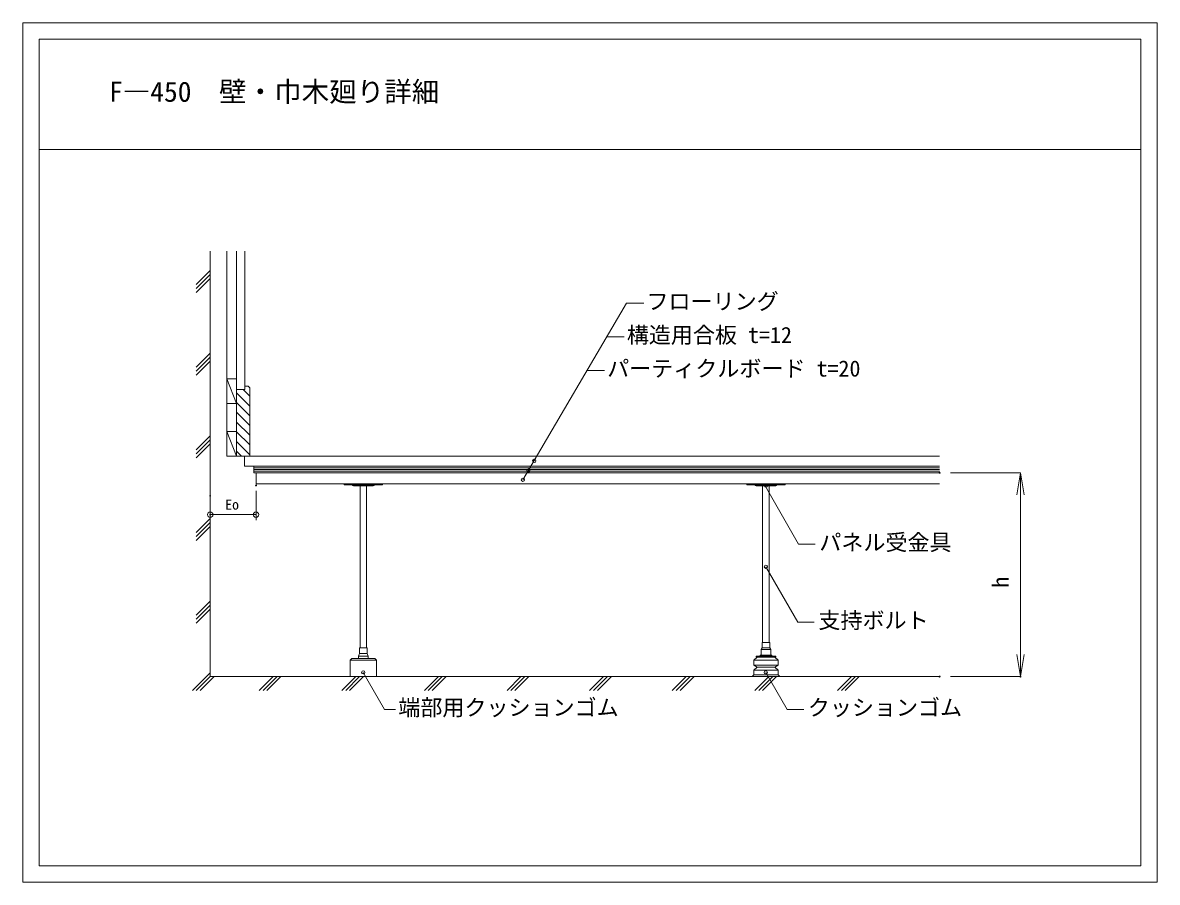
# Model space of a CAD drawing. Units: millimetres, scale not verified. Extents: x -1030 to 1030, y -780 to 780.
import ezdxf
from ezdxf.enums import TextEntityAlignment as Align

# ---------------------------------------------------------------- set-up
doc = ezdxf.new("R2010")
doc.units = ezdxf.units.MM
doc.header["$LTSCALE"] = 2
doc.header["$PDMODE"] = 32
doc.header["$PDSIZE"] = 1.6
for name, color, linetype, lineweight in [('0-0_0', 7, 'Continuous', 18), ('0-1_WAKU', 4, 'Continuous', 18), ('0-3_寸法', 7, 'Continuous', 9), ('0-4_納まり', 7, 'Continuous', 18), ('0-6_納まり文字', 7, 'Continuous', 9), ('0-7_UFG納まり文字', 7, 'Continuous', 9), ('0-8_UFG納まり', 7, 'Continuous', 18), ('1-2_waku2', 7, 'Continuous', 18)]:
    doc.layers.add(name, color=color, linetype=linetype, lineweight=lineweight)
doc.styles.add('ＭＳ ゴシック', font='')
doc.styles.get('ＭＳ ゴシック').set_extended_font_data('MS Gothic')

# ---------------------------------------------------------------- blocks, each defined once
blk = doc.blocks.new('_Origin')
at = {"layer": '0-0_0', "lineweight": 9}
blk.add_line((0, 0), (-1, 0), dxfattribs=at)
blk.add_circle((0, 0), 0.5, dxfattribs=at)
blk = doc.blocks.new('_OPEN')
at = {"layer": '0-0_0', "lineweight": 9}
blk.add_line((0, 0), (-1, 0), dxfattribs=at)
blk.add_lwpolyline([(-1, 0.16667), (0, 0), (-1, -0.16667)], dxfattribs=at)

msp = doc.modelspace()

# ---------------------------------------------------------------- linework, layer by layer
at = {"layer": '0-0_0'}
for p, q in [((309.025, -369.675), (309.025, -367.675)), ((310.525, -367.675), (310.525, -357.675)), ((326.525, -354.675), (312.525, -354.675)), ((297.525, -376.675), (341.525, -376.675)), ((341.525, -385.675), (297.525, -385.675)), ((303.525, -389.675), (335.525, -389.675)), ((297.525, -394.675), (341.525, -394.675)), ((297.525, -403.675), (341.525, -403.675))]:
    msp.add_line(p, q, dxfattribs=at)
for points in [[(326.525, -344.675), (326.525, -354.675), (328.525, -357.675), (310.525, -357.675), (312.525, -354.675), (312.525, -344.675)], [(319.525, -369.675), (337.525, -369.675), (337.525, -371.675), (301.525, -371.675), (301.525, -369.675)]]:
    msp.add_lwpolyline(points, close=True, dxfattribs=at)
for points in [[(330.025, -369.675), (330.025, -367.675), (309.125, -367.675)], [(319.525, -367.675), (328.525, -367.675), (328.525, -357.675)], [(335.525, -371.675), (341.525, -376.675), (341.525, -385.675), (335.525, -389.675), (341.525, -394.675), (341.525, -403.675), (344.525, -406.675), (294.525, -406.675), (297.525, -403.675), (297.525, -394.675), (303.525, -389.675), (297.525, -385.675), (297.525, -376.675), (303.525, -371.675)]]:
    msp.add_lwpolyline(points, dxfattribs=at)
at = {"layer": '0-1_WAKU'}
for p, q in [((-999.946, 750.055), (-999.946, 550.055)), ((-999.946, 750.055), (1000.054, 750.055)), ((1000.054, 750.055), (1000.054, -749.945)), ((-999.946, 550.055), (-999.946, -749.945)), ((-999.946, 550.055), (1000.054, 550.055)), ((-999.946, -749.945), (1000.054, -749.945))]:
    msp.add_line(p, q, dxfattribs=at)
at = {"layer": '0-3_寸法'}
for p, q in [((-606.26, -69.675), (-606.26, -122.735)), ((-689.474, -88.675), (-689.474, -122.735)), ((-616.26, -112.735), (-679.474, -112.735))]:
    msp.add_line(p, q, dxfattribs=at)
for p in [(-606.26, -59.675), (-689.474, -78.675), (-689.474, -112.735)]:
    msp.add_point(p, dxfattribs=at)
at = {"layer": '0-4_納まり'}
for p, q in [((-689.474, 365.48), (-689.474, -406.675)), ((-659.473, -6.675), (-659.473, 365.48)), ((-641.473, 365.48), (-641.473, -6.675)), ((-626.472, 365.48), (-626.472, 114.326)), ((-689.471, 330.136), (-714.871, 304.739)), ((-714.871, 297.668), (-689.471, 323.065)), ((-689.471, 315.995), (-714.871, 290.597)), ((-689.471, 180.136), (-714.871, 154.739)), ((-714.871, 147.668), (-689.471, 173.065)), ((-689.471, 165.995), (-714.871, 140.597)), ((-641.473, 133.825), (-659.473, 133.825)), ((-641.473, 88.825), (-641.473, 133.825)), ((-641.473, 114.326), (-641.473, -6.675)), ((-626.472, 114.326), (-641.473, 114.326)), ((-617.475, 84.388), (-641.473, 108.386)), ((-617.475, 102.064), (-629.735, 114.326)), ((-626.472, 120.326), (-626.472, 114.326)), ((-620.475, 120.326), (-626.472, 120.326)), ((-620.475, 120.326), (-617.475, 117.326)), ((-617.475, 117.326), (-617.475, -6.675)), ((-617.475, 66.711), (-641.473, 90.709)), ((-617.475, 49.034), (-641.473, 73.032)), ((-617.475, 31.358), (-641.473, 55.355)), ((-689.471, 30.136), (-714.871, 4.739)), ((-714.871, -2.332), (-689.471, 23.065)), ((-641.473, 38.325), (-659.473, 38.325)), ((-659.473, 38.325), (-659.473, -6.675)), ((-617.475, 13.681), (-641.473, 37.68)), ((-689.471, 15.995), (-714.871, -9.403)), ((-617.475, -3.998), (-641.473, 20.001)), ((-632.473, -6.675), (-641.473, 2.325)), ((-641.473, -6.675), (-617.475, -6.675)), ((-627.19, -6.675), (-627.19, -24.675)), ((-617.475, -6.675), (634.795, -6.675)), ((-627.19, -24.675), (634.795, -24.675)), ((-610.294, -24.675), (-610.294, -36.675)), ((-610.294, -36.675), (634.795, -36.675)), ((-606.26, -36.675), (-606.26, -56.675)), ((654.795, -36.675), (781.636, -36.675)), ((-606.26, -56.675), (634.795, -56.675)), ((313.525, -344.675), (313.525, -60.675)), ((325.525, -344.675), (325.525, -60.675)), ((781.636, -76.675), (781.636, -366.675)), ((-689.471, -119.864), (-714.871, -145.261)), ((-714.871, -152.332), (-689.471, -126.935)), ((-689.471, -134.005), (-714.871, -159.403)), ((-689.471, -269.864), (-714.871, -295.261)), ((-714.871, -302.332), (-689.471, -276.935)), ((-689.471, -284.005), (-714.871, -309.403)), ((-689.474, -399.604), (-721.942, -432.075)), ((-714.871, -432.075), (-689.474, -406.675)), ((-682.403, -406.675), (-707.8, -432.075)), ((-689.474, -406.675), (634.795, -406.675)), ((-575.228, -406.675), (-600.626, -432.075)), ((-593.555, -432.075), (-568.158, -406.675)), ((-561.087, -406.675), (-586.484, -432.075)), ((-425.228, -406.675), (-450.626, -432.075)), ((-443.555, -432.075), (-418.158, -406.675)), ((-411.087, -406.675), (-436.484, -432.075)), ((-275.228, -406.675), (-300.626, -432.075)), ((-293.555, -432.075), (-268.158, -406.675)), ((-261.087, -406.675), (-286.484, -432.075)), ((-125.228, -406.675), (-150.626, -432.075)), ((-143.555, -432.075), (-118.158, -406.675)), ((-111.087, -406.675), (-136.484, -432.075)), ((24.772, -406.675), (-0.626, -432.075)), ((6.445, -432.075), (31.842, -406.675)), ((38.913, -406.675), (13.516, -432.075)), ((174.772, -406.675), (149.374, -432.075)), ((156.445, -432.075), (181.842, -406.675)), ((188.913, -406.675), (163.516, -432.075)), ((324.772, -406.675), (299.374, -432.075)), ((306.445, -432.075), (331.842, -406.675)), ((338.913, -406.675), (313.516, -432.075)), ((474.772, -406.675), (449.374, -432.075)), ((456.445, -432.075), (481.842, -406.675)), ((488.913, -406.675), (463.516, -432.075)), ((654.795, -406.675), (781.636, -406.675))]:
    msp.add_line(p, q, dxfattribs=at)
at = {"layer": '0-4_納まり', "lineweight": 9}
for p, q in [((-610.294, -27.675), (634.795, -27.675)), ((-610.294, -30.675), (634.795, -30.675)), ((-610.294, -33.675), (634.795, -33.675))]:
    msp.add_line(p, q, dxfattribs=at)
at = {"layer": '0-4_納まり'}
for points in [[(-659.473, 88.825), (-641.473, 88.825), (-659.473, 133.825)], [(284.525, -56.675), (284.525, -58.675), (354.525, -58.675), (354.525, -56.675)]]:
    msp.add_lwpolyline(points, close=True, dxfattribs=at)
for points in [[(-659.473, -6.675), (-641.473, -6.675), (-659.473, 38.325)], [(337.525, -60.675), (319.525, -60.675), (301.525, -60.675)]]:
    msp.add_lwpolyline(points, dxfattribs=at)
for centre, start, end in [((301.525, -58.675), 180, 270), ((337.525, -58.675), 270, 0)]:
    msp.add_arc(centre, 2, start, end, dxfattribs=at)
for p in [(634.795, -36.675), (634.795, -406.675), (781.636, -406.675)]:
    msp.add_point(p, dxfattribs=at)
at = {"layer": '0-6_納まり文字'}
for p, q in [((318.159, -60.675), (378.882, -166.437)), ((378.882, -166.437), (408.882, -166.437)), ((319.525, -207.2), (377.324, -307.869)), ((377.324, -307.869), (407.324, -307.869)), ((319.242, -398.923), (358.058, -466.155)), ((358.058, -466.155), (388.058, -466.155))]:
    msp.add_line(p, q, dxfattribs=at)
for centre in [(319.446, -59.95), (319.525, -207.2), (319.242, -398.923)]:
    msp.add_circle(centre, 3, dxfattribs=at)
at = {"layer": '0-7_UFG納まり文字'}
for p, q in [((-121.654, -49.499), (66.158, 270.812)), ((66.158, 270.812), (97.654, 270.812)), ((30.454, 209.918), (61.95, 209.918)), ((-5.251, 149.025), (26.245, 149.025)), ((-411.758, -398.923), (-372.942, -466.155)), ((-372.942, -466.155), (-352.942, -466.155))]:
    msp.add_line(p, q, dxfattribs=at)
for centre in [(-101.078, -15.085), (-111.886, -32.839), (-121.654, -49.499), (-411.758, -398.923)]:
    msp.add_circle(centre, 3, dxfattribs=at)
at = {"layer": '0-8_UFG納まり'}
for p, q in [((-417.475, -354.675), (-417.475, -60.675)), ((-405.475, -354.675), (-405.475, -60.675)), ((-420.475, -369.675), (-418.475, -364.675)), ((-420.475, -369.675), (-420.475, -373.675)), ((-402.475, -369.675), (-402.475, -373.675)), ((-435.475, -376.675), (-387.475, -376.675))]:
    msp.add_line(p, q, dxfattribs=at)
for points in [[(-446.475, -56.675), (-446.475, -58.675), (-376.475, -58.675), (-376.475, -56.675)], [(-404.475, -364.675), (-404.475, -354.675), (-418.475, -354.675), (-418.475, -364.675)], [(-387.475, -406.675), (-387.475, -376.675), (-390.475, -373.675), (-432.475, -373.675), (-435.475, -376.675), (-435.475, -406.675)]]:
    msp.add_lwpolyline(points, close=True, dxfattribs=at)
for points in [[(-393.475, -60.675), (-411.475, -60.675), (-429.475, -60.675)], [(-404.475, -364.675), (-402.475, -369.675), (-420.475, -369.675)]]:
    msp.add_lwpolyline(points, dxfattribs=at)
for centre, start, end in [((-429.475, -58.675), 180, 270), ((-393.475, -58.675), 270, 0)]:
    msp.add_arc(centre, 2, start, end, dxfattribs=at)
at = {"layer": '1-2_waku2'}
msp.add_lwpolyline([(-1029.946, 780.055), (1030.054, 780.055), (1030.054, -779.945), (-1029.946, -779.945)], close=True, dxfattribs=at)

# ---------------------------------------------------------------- block references
at = {"layer": '0-3_寸法', "xscale": 10, "yscale": 10, "rotation": 180}
msp.add_blockref('_Origin', (-689.474, -112.735), dxfattribs=at)
at = {"layer": '0-3_寸法', "xscale": 10, "yscale": 10}
msp.add_blockref('_Origin', (-606.26, -112.735), dxfattribs=at)
at = {"layer": '0-4_納まり', "xscale": 40, "yscale": 40}
for p, rotation in [((781.636, -36.675), 90), ((781.636, -406.675), 270)]:
    msp.add_blockref('_OPEN', p, dxfattribs=dict(at, rotation=rotation))

# ---------------------------------------------------------------- texts
at = {"layer": '0-3_寸法', "style": 'ＭＳ ゴシック'}
msp.add_text('Eo', height=18.33, dxfattribs=at).set_placement((-662.169, -109.154), align=Align.BOTTOM_LEFT)
at = {"layer": '0-4_納まり', "style": 'ＭＳ ゴシック'}
msp.add_text('h', height=29.33, rotation=90, dxfattribs=at).set_placement((768.911, -245.268), align=Align.BOTTOM_LEFT)
at = {"layer": '0-6_納まり文字', "style": 'ＭＳ ゴシック'}
for s, height, p in [('F―450\u3000壁・巾木廻り詳細', 36.66, (-873.127, 625.507)), ('フローリング', 29.33, (102.654, 250.812)), ('構造用合板 t=12', 29.33, (66.95, 189.918)), ('パーティクルボード t=20', 29.33, (31.245, 129.025)), ('パネル受金具', 29.33, (416.382, -186.437)), ('支持ボルト', 29.33, (414.824, -327.869)), ('端部用クッションゴム', 29.33, (-347.942, -486.155)), ('クッションゴム', 29.33, (395.558, -486.155))]:
    msp.add_text(s, height=height, dxfattribs=at).set_placement(p, align=Align.BOTTOM_LEFT)

doc.saveas('drawing.dxf')
